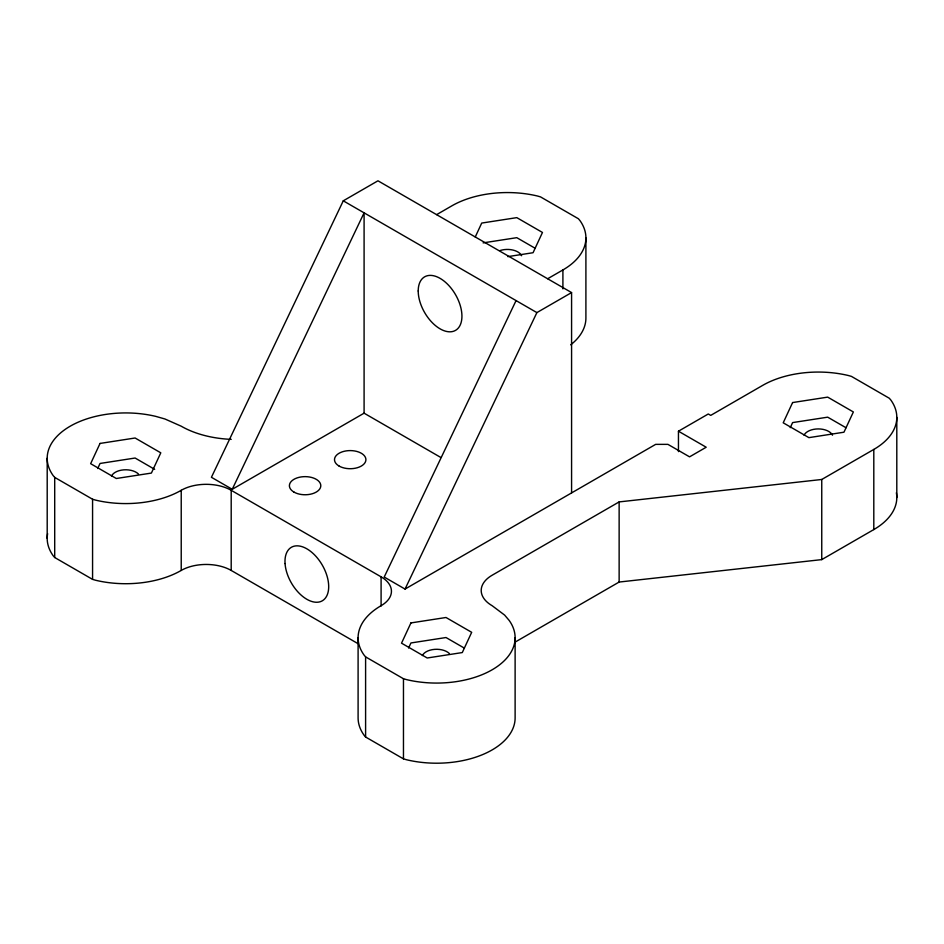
<?xml version="1.0" encoding="UTF-8"?>
<svg xmlns="http://www.w3.org/2000/svg" width="944" height="944" viewBox="0 0 944 944"><rect width="100%" height="100%" fill="white"/><g stroke="black" fill="none" stroke-linecap="round" stroke-linejoin="round"><path stroke-width="1.42" d="M97.692 468.519L100.04 463.457L135.11 458.029L154.674 469.333M475.257 236.991L481.711 223.067L516.793 217.639L542.47 232.46L533.065 252.721L507.813 256.626M408.587 648.021L410.935 642.958L446.005 637.53L464.342 648.115M790.258 427.656L792.606 422.593L827.687 417.165L846.025 427.75M571.58 492.91L571.58 292.581L377.966 180.8L343.274 200.824L211.421 477.286L232.236 489.299L364.089 413.177L440.718 457.415M232.236 489.299L364.089 212.848L364.089 413.177M516.061 300.593L384.208 577.044L405.035 589.068L655.667 444.364L667.927 444.364L689.557 456.849L706.206 447.232L678.453 431.207L678.453 451.61M405.035 589.068L536.888 312.606L571.58 292.581M436.647 214.63L451.869 205.839A78.517 45.324 0 0 1 537.443 196.01L540.534 196.895L578.401 218.748L579.923 220.542A78.517 45.324 0 0 1 562.907 269.949L562.907 288.888M547.673 278.74L562.907 269.949M678.453 431.207L708.295 413.979L710.726 415.384L762.776 385.329A78.517 45.324 0 0 1 848.337 375.511L851.429 376.385L889.295 398.25L890.829 400.032A78.517 45.324 0 0 1 873.802 449.438L873.802 529.572L821.752 559.615L619.134 582.047L514.987 642.18M873.802 449.438L821.752 479.481L619.134 501.913L492.131 575.238A37.288 21.535 0 0 0 492.131 605.694L504.603 615.075L509.146 620.397A78.517 45.324 0 0 1 492.131 669.792A78.517 45.324 0 0 1 406.557 679.621L403.466 678.736L365.599 656.882L364.077 655.089A78.517 45.324 0 0 1 381.093 605.694A35.329 20.402 0 0 0 381.093 576.843L231.197 490.302A35.329 20.402 0 0 0 181.224 490.302A78.517 45.324 0 0 1 95.663 500.131L92.571 499.246L54.705 477.393L53.171 475.599A78.517 45.324 0 0 1 70.198 426.204A78.517 45.324 0 0 1 155.76 416.375L164.964 418.994L181.224 426.204A78.517 45.324 0 0 0 231.221 439.361M483.116 242.879L516.793 237.676L535.13 248.26M47.625 533.643A78.517 45.324 0 0 0 53.171 555.733L54.705 557.515L92.571 579.38L95.663 580.265A78.517 45.324 0 0 0 181.224 570.436A35.329 20.402 0 0 1 231.197 570.436L358.224 643.773M358.095 637.743L358.095 717.877A78.517 45.324 0 0 0 364.077 735.223L365.599 737.016L403.466 758.87L406.557 759.755A78.517 45.324 0 0 0 515.117 717.877L515.117 637.743M343.274 200.824L536.888 312.606M896.8 417.39L896.8 497.512M821.752 479.481L821.752 559.615M619.134 501.913L619.134 582.047M585.905 237.888L585.905 318.022A78.517 45.324 0 0 1 570.707 344.831M403.466 678.736L403.466 758.87M381.093 576.843L381.093 605.989M365.599 656.882L365.599 737.016M231.197 490.302L231.197 570.436M181.224 490.302L181.224 570.436M92.571 499.246L92.571 579.38M54.705 477.393L54.705 557.515M47.2 458.253L47.2 538.387M804.064 435.219A14.726 8.496 0 0 1 818.283 428.918A14.726 8.496 0 0 1 832.502 435.219M422.393 655.573A14.726 8.496 0 0 1 434.688 649.354A14.726 8.496 0 0 1 449.356 653.531M111.498 476.083A14.726 8.496 0 0 1 123.794 469.852A14.726 8.496 0 0 1 138.461 474.03M500.037 250.561A14.726 8.496 0 0 1 521.607 255.73M896.375 492.78A78.517 45.324 0 0 1 873.802 529.572M100.04 443.432L90.636 463.681L116.313 478.502L151.394 473.074L160.787 452.825L135.11 438.004L100.04 443.432M410.935 622.922L401.53 643.171L427.207 657.992L462.289 652.564L471.681 632.315L446.005 617.494L410.935 622.922M792.606 402.557L783.213 422.806L808.89 437.638L843.96 432.21L853.364 411.962L827.687 397.129L792.606 402.557M339.108 466.065A15.706 9.062 0 0 0 365.375 462.005A15.706 9.062 0 0 0 346.141 450.902A15.706 9.062 0 0 0 339.108 466.065M293.997 492.107A15.706 9.062 0 0 0 320.264 488.048A15.706 9.062 0 0 0 301.042 476.944A15.706 9.062 0 0 0 293.997 492.107M285.053 563.544A30.916 17.853 60 0 0 319.284 601.977A30.916 17.853 60 0 0 316.169 556.606A30.916 17.853 60 0 0 285.053 563.544M418.216 290.976A30.916 17.853 60 0 0 451.008 331.769A30.916 17.853 60 0 0 451.008 288.05A30.916 17.853 60 0 0 418.216 290.976"/></g></svg>
